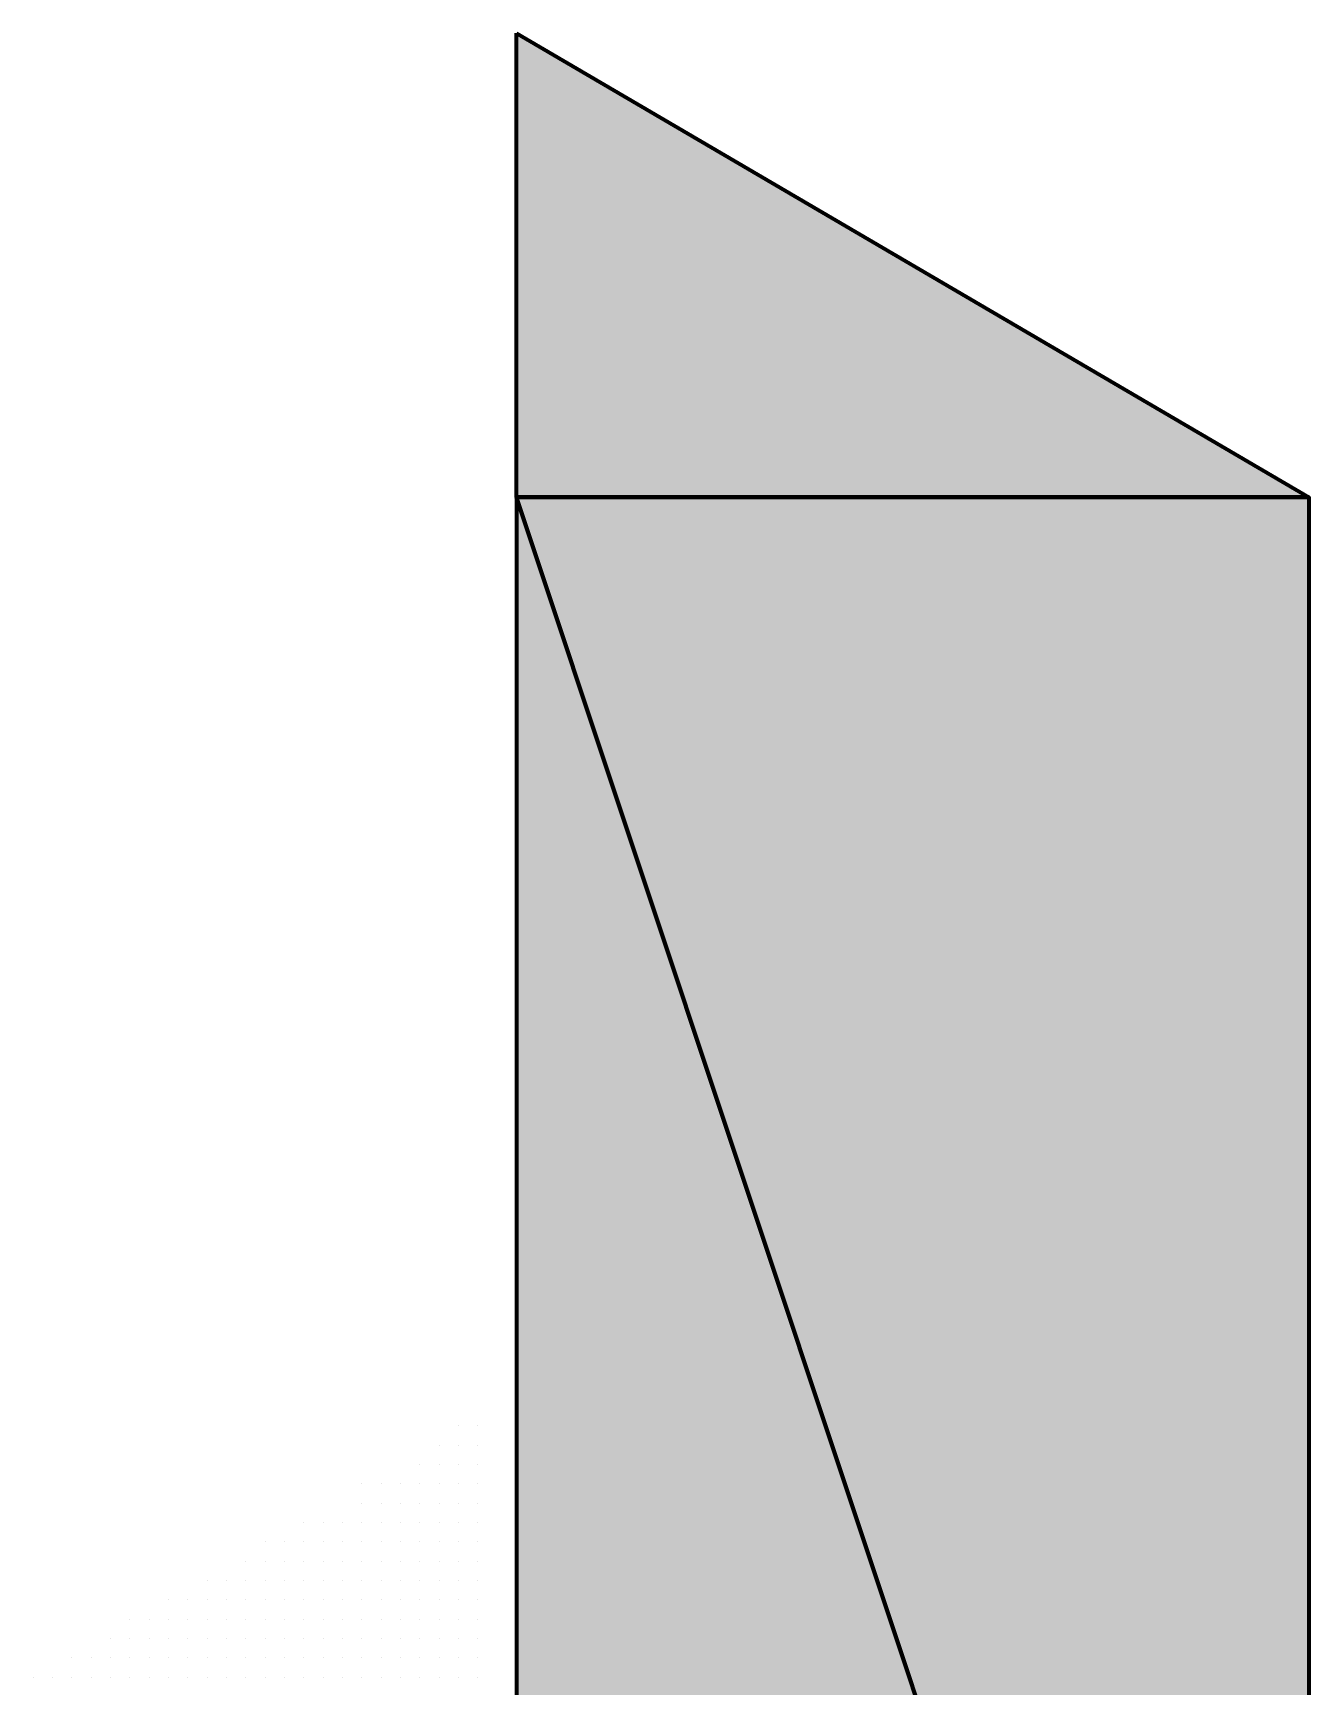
# Model space of a CAD drawing. Header units: inches. Extents: x 1 to 529, y -1 to 335.
# Drawn here: x 406.53 to 410.93, y 29.7 to 35.4 of the extents above; entities that cross this region are included whole.
import ezdxf

# ---------------------------------------------------------------- set-up
doc = ezdxf.new("R2010")
doc.units = ezdxf.units.IN
doc.layers.add('H', color=7, linetype='CONTINUOUS', lineweight=100)
doc.layers.add('P', color=250, linetype='CONTINUOUS', lineweight=100)

msp = doc.modelspace()

# ---------------------------------------------------------------- hatches: boundary and pattern name
at = {"layer": 'H', "linetype": 'CONTINUOUS'}
for points in [[(408.2, 35.4), (410.9333, 33.8), (408.2, 33.8)], [(408.2, 25.6), (410.9333, 25.6), (408.2, 33.8), (408.2, 25.6), (410.9333, 25.6), (408.2, 24)], [(408.2, 33.8), (410.9333, 33.8), (410.9333, 25.6)]]:
    msp.add_hatch(color=0, dxfattribs=at).paths.add_polyline_path(points)

# ---------------------------------------------------------------- linework, layer by layer
at = {"layer": 'P', "color": 0, "linetype": 'CONTINUOUS'}
for points in [[(408.2, 35.4), (410.9333, 33.8), (408.2, 33.8), (408.2, 35.4)], [(408.2, 33.8), (408.2, 25.6), (410.9333, 25.6), (408.2, 33.8)], [(408.2, 33.8), (410.9333, 33.8), (410.9333, 25.6), (408.2, 33.8)], [(408, 30.6), (408, 30.6)], [(408, 30.6), (408, 30.6)], [(408.0667, 30.6), (408.0667, 30.6)], [(408.0667, 30.6), (408.0667, 30.6)], [(408.0667, 30.6), (408.0667, 30.6)], [(407.9333, 30.5333), (407.9333, 30.5333)], [(407.9333, 30.5333), (407.9333, 30.5333)], [(408, 30.5333), (408, 30.5333)], [(408, 30.5333), (408, 30.5333)], [(408, 30.5333), (408, 30.5333)], [(408, 30.5333), (408, 30.5333)], [(408, 30.5333), (408, 30.5333)], [(408, 30.5333), (408, 30.5333)], [(408.0667, 30.5333), (408.0667, 30.5333)], [(408.0667, 30.5333), (408.0667, 30.5333)], [(408.0667, 30.5333), (408.0667, 30.5333)], [(407.8667, 30.4667), (407.8667, 30.4667)], [(407.8667, 30.4667), (407.8667, 30.4667)], [(407.9333, 30.4667), (407.9333, 30.4667)], [(407.9333, 30.4667), (407.9333, 30.4667)], [(407.9333, 30.4667), (407.9333, 30.4667)], [(408, 30.4667), (408, 30.4667)], [(408, 30.4667), (408, 30.4667)], [(408, 30.4667), (408, 30.4667)], [(408, 30.4667), (408, 30.4667)], [(408, 30.4667), (408, 30.4667)], [(408, 30.4667), (408, 30.4667)], [(408.0667, 30.4667), (408.0667, 30.4667)], [(408.0667, 30.4667), (408.0667, 30.4667)], [(408.0667, 30.4667), (408.0667, 30.4667)], [(407.6667, 30.4), (407.6667, 30.4)], [(407.7333, 30.4), (407.7333, 30.4)], [(407.7333, 30.4), (407.7333, 30.4)], [(407.7333, 30.4), (407.7333, 30.4)], [(407.8, 30.4), (407.8, 30.4)], [(407.8, 30.4), (407.8, 30.4)], [(407.8, 30.4), (407.8, 30.4)], [(407.8, 30.4), (407.8, 30.4)], [(407.8, 30.4), (407.8, 30.4)], [(407.8667, 30.4), (407.8667, 30.4)], [(407.8667, 30.4), (407.8667, 30.4)], [(407.8667, 30.4), (407.8667, 30.4)], [(407.8667, 30.4), (407.8667, 30.4)], [(407.8667, 30.4), (407.8667, 30.4)], [(407.8667, 30.4), (407.8667, 30.4)], [(407.8667, 30.4), (407.8667, 30.4)], [(407.8667, 30.4), (407.8667, 30.4)], [(407.8667, 30.4), (407.8667, 30.4)], [(407.8667, 30.4), (407.8667, 30.4)], [(407.8667, 30.4), (407.8667, 30.4)], [(407.8667, 30.4), (407.8667, 30.4)], [(407.9333, 30.4), (407.9333, 30.4)], [(407.9333, 30.4), (407.9333, 30.4)], [(407.9333, 30.4), (407.9333, 30.4)], [(407.9333, 30.4), (407.9333, 30.4)], [(407.9333, 30.4), (407.9333, 30.4)], [(407.9333, 30.4), (407.9333, 30.4)], [(408, 30.4), (408, 30.4)], [(408, 30.4), (408, 30.4)], [(408, 30.4), (408, 30.4)], [(408, 30.4), (408, 30.4)], [(408, 30.4), (408, 30.4)], [(408, 30.4), (408, 30.4)], [(408, 30.4), (408, 30.4)], [(408, 30.4), (408, 30.4)], [(408, 30.4), (408, 30.4)], [(408, 30.4), (408, 30.4)], [(408, 30.4), (408, 30.4)], [(408, 30.4), (408, 30.4)], [(408.0667, 30.4), (408.0667, 30.4)], [(408.0667, 30.4), (408.0667, 30.4)], [(408.0667, 30.4), (408.0667, 30.4)], [(408.0667, 30.4), (408.0667, 30.4)], [(408.0667, 30.4), (408.0667, 30.4)], [(408.0667, 30.4), (408.0667, 30.4)], [(407.6667, 30.3333), (407.6667, 30.3333)], [(407.6667, 30.3333), (407.6667, 30.3333)], [(407.6667, 30.3333), (407.6667, 30.3333)], [(407.6667, 30.3333), (407.6667, 30.3333)], [(407.6667, 30.3333), (407.6667, 30.3333)], [(407.7333, 30.3333), (407.7333, 30.3333)], [(407.7333, 30.3333), (407.7333, 30.3333)], [(407.7333, 30.3333), (407.7333, 30.3333)], [(407.8, 30.3333), (407.8, 30.3333)], [(407.8, 30.3333), (407.8, 30.3333)], [(407.8, 30.3333), (407.8, 30.3333)], [(407.8667, 30.3333), (407.8667, 30.3333)], [(407.8667, 30.3333), (407.8667, 30.3333)], [(407.8667, 30.3333), (407.8667, 30.3333)], [(407.8667, 30.3333), (407.8667, 30.3333)], [(407.8667, 30.3333), (407.8667, 30.3333)], [(407.8667, 30.3333), (407.8667, 30.3333)], [(407.9333, 30.3333), (407.9333, 30.3333)], [(407.9333, 30.3333), (407.9333, 30.3333)], [(407.9333, 30.3333), (407.9333, 30.3333)], [(407.9333, 30.3333), (407.9333, 30.3333)], [(408, 30.3333), (408, 30.3333)], [(408, 30.3333), (408, 30.3333)], [(408, 30.3333), (408, 30.3333)], [(408, 30.3333), (408, 30.3333)], [(408, 30.3333), (408, 30.3333)], [(408, 30.3333), (408, 30.3333)], [(408.0667, 30.3333), (408.0667, 30.3333)], [(408.0667, 30.3333), (408.0667, 30.3333)], [(408.0667, 30.3333), (408.0667, 30.3333)], [(407.4667, 30.2667), (407.4667, 30.2667)], [(407.4667, 30.2667), (407.4667, 30.2667)], [(407.5333, 30.2667), (407.5333, 30.2667)], [(407.5333, 30.2667), (407.5333, 30.2667)], [(407.5333, 30.2667), (407.5333, 30.2667)], [(407.5333, 30.2667), (407.5333, 30.2667)], [(407.5333, 30.2667), (407.5333, 30.2667)], [(407.5333, 30.2667), (407.5333, 30.2667)], [(407.5333, 30.2667), (407.5333, 30.2667)], [(407.5333, 30.2667), (407.5333, 30.2667)], [(407.5333, 30.2667), (407.5333, 30.2667)], [(407.5333, 30.2667), (407.5333, 30.2667)], [(407.6, 30.2667), (407.6, 30.2667)], [(407.6, 30.2667), (407.6, 30.2667)], [(407.6, 30.2667), (407.6, 30.2667)], [(407.6, 30.2667), (407.6, 30.2667)], [(407.6, 30.2667), (407.6, 30.2667)], [(407.6, 30.2667), (407.6, 30.2667)], [(407.6, 30.2667), (407.6, 30.2667)], [(407.6667, 30.2667), (407.6667, 30.2667)], [(407.6667, 30.2667), (407.6667, 30.2667)], [(407.6667, 30.2667), (407.6667, 30.2667)], [(407.6667, 30.2667), (407.6667, 30.2667)], [(407.6667, 30.2667), (407.6667, 30.2667)], [(407.6667, 30.2667), (407.6667, 30.2667)], [(407.6667, 30.2667), (407.6667, 30.2667)], [(407.6667, 30.2667), (407.6667, 30.2667)], [(407.6667, 30.2667), (407.6667, 30.2667)], [(407.6667, 30.2667), (407.6667, 30.2667)], [(407.6667, 30.2667), (407.6667, 30.2667)], [(407.6667, 30.2667), (407.6667, 30.2667)], [(407.6667, 30.2667), (407.6667, 30.2667)], [(407.6667, 30.2667), (407.6667, 30.2667)], [(407.7333, 30.2667), (407.7333, 30.2667)], [(407.7333, 30.2667), (407.7333, 30.2667)], [(407.7333, 30.2667), (407.7333, 30.2667)], [(407.7333, 30.2667), (407.7333, 30.2667)], [(407.7333, 30.2667), (407.7333, 30.2667)], [(407.7333, 30.2667), (407.7333, 30.2667)], [(407.7333, 30.2667), (407.7333, 30.2667)], [(407.8, 30.2667), (407.8, 30.2667)], [(407.8, 30.2667), (407.8, 30.2667)], [(407.8, 30.2667), (407.8, 30.2667)], [(407.8, 30.2667), (407.8, 30.2667)], [(407.8, 30.2667), (407.8, 30.2667)], [(407.8, 30.2667), (407.8, 30.2667)], [(407.8, 30.2667), (407.8, 30.2667)], [(407.8667, 30.2667), (407.8667, 30.2667)], [(407.8667, 30.2667), (407.8667, 30.2667)], [(407.8667, 30.2667), (407.8667, 30.2667)], [(407.8667, 30.2667), (407.8667, 30.2667)], [(407.8667, 30.2667), (407.8667, 30.2667)], [(407.8667, 30.2667), (407.8667, 30.2667)], [(407.8667, 30.2667), (407.8667, 30.2667)], [(407.8667, 30.2667), (407.8667, 30.2667)], [(407.8667, 30.2667), (407.8667, 30.2667)], [(407.8667, 30.2667), (407.8667, 30.2667)], [(407.8667, 30.2667), (407.8667, 30.2667)], [(407.8667, 30.2667), (407.8667, 30.2667)], [(407.8667, 30.2667), (407.8667, 30.2667)], [(407.8667, 30.2667), (407.8667, 30.2667)], [(407.9333, 30.2667), (407.9333, 30.2667)], [(407.9333, 30.2667), (407.9333, 30.2667)], [(407.9333, 30.2667), (407.9333, 30.2667)], [(407.9333, 30.2667), (407.9333, 30.2667)], [(407.9333, 30.2667), (407.9333, 30.2667)], [(407.9333, 30.2667), (407.9333, 30.2667)], [(407.9333, 30.2667), (407.9333, 30.2667)], [(407.9333, 30.2667), (407.9333, 30.2667)], [(408, 30.2667), (408, 30.2667)], [(408, 30.2667), (408, 30.2667)], [(408, 30.2667), (408, 30.2667)], [(408, 30.2667), (408, 30.2667)], [(408, 30.2667), (408, 30.2667)], [(408, 30.2667), (408, 30.2667)], [(408, 30.2667), (408, 30.2667)], [(408, 30.2667), (408, 30.2667)], [(408, 30.2667), (408, 30.2667)], [(408, 30.2667), (408, 30.2667)], [(408, 30.2667), (408, 30.2667)], [(408, 30.2667), (408, 30.2667)], [(408, 30.2667), (408, 30.2667)], [(408, 30.2667), (408, 30.2667)], [(408.0667, 30.2667), (408.0667, 30.2667)], [(408.0667, 30.2667), (408.0667, 30.2667)], [(408.0667, 30.2667), (408.0667, 30.2667)], [(408.0667, 30.2667), (408.0667, 30.2667)], [(408.0667, 30.2667), (408.0667, 30.2667)], [(408.0667, 30.2667), (408.0667, 30.2667)], [(408.0667, 30.2667), (408.0667, 30.2667)], [(407.3333, 30.2), (407.3333, 30.2)], [(407.3333, 30.2), (407.3333, 30.2)], [(407.4, 30.2), (407.4, 30.2)], [(407.4, 30.2), (407.4, 30.2)], [(407.4, 30.2), (407.4, 30.2)], [(407.4667, 30.2), (407.4667, 30.2)], [(407.4667, 30.2), (407.4667, 30.2)], [(407.4667, 30.2), (407.4667, 30.2)], [(407.5333, 30.2), (407.5333, 30.2)], [(407.5333, 30.2), (407.5333, 30.2)], [(407.5333, 30.2), (407.5333, 30.2)], [(407.5333, 30.2), (407.5333, 30.2)], [(407.5333, 30.2), (407.5333, 30.2)], [(407.5333, 30.2), (407.5333, 30.2)], [(407.6, 30.2), (407.6, 30.2)], [(407.6, 30.2), (407.6, 30.2)], [(407.6, 30.2), (407.6, 30.2)], [(407.6667, 30.2), (407.6667, 30.2)], [(407.6667, 30.2), (407.6667, 30.2)], [(407.6667, 30.2), (407.6667, 30.2)], [(407.6667, 30.2), (407.6667, 30.2)], [(407.6667, 30.2), (407.6667, 30.2)], [(407.6667, 30.2), (407.6667, 30.2)], [(407.7333, 30.2), (407.7333, 30.2)], [(407.7333, 30.2), (407.7333, 30.2)], [(407.7333, 30.2), (407.7333, 30.2)], [(407.8, 30.2), (407.8, 30.2)], [(407.8, 30.2), (407.8, 30.2)], [(407.8, 30.2), (407.8, 30.2)], [(407.8667, 30.2), (407.8667, 30.2)], [(407.8667, 30.2), (407.8667, 30.2)], [(407.8667, 30.2), (407.8667, 30.2)], [(407.8667, 30.2), (407.8667, 30.2)], [(407.8667, 30.2), (407.8667, 30.2)], [(407.8667, 30.2), (407.8667, 30.2)], [(407.9333, 30.2), (407.9333, 30.2)], [(407.9333, 30.2), (407.9333, 30.2)], [(407.9333, 30.2), (407.9333, 30.2)], [(408, 30.2), (408, 30.2)], [(408, 30.2), (408, 30.2)], [(408, 30.2), (408, 30.2)], [(408, 30.2), (408, 30.2)], [(408, 30.2), (408, 30.2)], [(408, 30.2), (408, 30.2)], [(408.0667, 30.2), (408.0667, 30.2)], [(408.0667, 30.2), (408.0667, 30.2)], [(408.0667, 30.2), (408.0667, 30.2)], [(407.2667, 30.1333), (407.2667, 30.1333)], [(407.3333, 30.1333), (407.3333, 30.1333)], [(407.3333, 30.1333), (407.3333, 30.1333)], [(407.3333, 30.1333), (407.3333, 30.1333)], [(407.3333, 30.1333), (407.3333, 30.1333)], [(407.3333, 30.1333), (407.3333, 30.1333)], [(407.3333, 30.1333), (407.3333, 30.1333)], [(407.4, 30.1333), (407.4, 30.1333)], [(407.4, 30.1333), (407.4, 30.1333)], [(407.4, 30.1333), (407.4, 30.1333)], [(407.4667, 30.1333), (407.4667, 30.1333)], [(407.4667, 30.1333), (407.4667, 30.1333)], [(407.4667, 30.1333), (407.4667, 30.1333)], [(407.5333, 30.1333), (407.5333, 30.1333)], [(407.5333, 30.1333), (407.5333, 30.1333)], [(407.5333, 30.1333), (407.5333, 30.1333)], [(407.5333, 30.1333), (407.5333, 30.1333)], [(407.5333, 30.1333), (407.5333, 30.1333)], [(407.5333, 30.1333), (407.5333, 30.1333)], [(407.6, 30.1333), (407.6, 30.1333)], [(407.6, 30.1333), (407.6, 30.1333)], [(407.6, 30.1333), (407.6, 30.1333)], [(407.6667, 30.1333), (407.6667, 30.1333)], [(407.6667, 30.1333), (407.6667, 30.1333)], [(407.6667, 30.1333), (407.6667, 30.1333)], [(407.6667, 30.1333), (407.6667, 30.1333)], [(407.6667, 30.1333), (407.6667, 30.1333)], [(407.6667, 30.1333), (407.6667, 30.1333)], [(407.7333, 30.1333), (407.7333, 30.1333)], [(407.7333, 30.1333), (407.7333, 30.1333)], [(407.7333, 30.1333), (407.7333, 30.1333)], [(407.8, 30.1333), (407.8, 30.1333)], [(407.8, 30.1333), (407.8, 30.1333)], [(407.8, 30.1333), (407.8, 30.1333)], [(407.8667, 30.1333), (407.8667, 30.1333)], [(407.8667, 30.1333), (407.8667, 30.1333)], [(407.8667, 30.1333), (407.8667, 30.1333)], [(407.8667, 30.1333), (407.8667, 30.1333)], [(407.8667, 30.1333), (407.8667, 30.1333)], [(407.8667, 30.1333), (407.8667, 30.1333)], [(407.9333, 30.1333), (407.9333, 30.1333)], [(407.9333, 30.1333), (407.9333, 30.1333)], [(407.9333, 30.1333), (407.9333, 30.1333)], [(408, 30.1333), (408, 30.1333)], [(408, 30.1333), (408, 30.1333)], [(408, 30.1333), (408, 30.1333)], [(408, 30.1333), (408, 30.1333)], [(408, 30.1333), (408, 30.1333)], [(408, 30.1333), (408, 30.1333)], [(408.0667, 30.1333), (408.0667, 30.1333)], [(408.0667, 30.1333), (408.0667, 30.1333)], [(408.0667, 30.1333), (408.0667, 30.1333)], [(407.1333, 30.0667), (407.1333, 30.0667)], [(407.1333, 30.0667), (407.1333, 30.0667)], [(407.2, 30.0667), (407.2, 30.0667)], [(407.2, 30.0667), (407.2, 30.0667)], [(407.2, 30.0667), (407.2, 30.0667)], [(407.2, 30.0667), (407.2, 30.0667)], [(407.2, 30.0667), (407.2, 30.0667)], [(407.2, 30.0667), (407.2, 30.0667)], [(407.2, 30.0667), (407.2, 30.0667)], [(407.2, 30.0667), (407.2, 30.0667)], [(407.2667, 30.0667), (407.2667, 30.0667)], [(407.2667, 30.0667), (407.2667, 30.0667)], [(407.2667, 30.0667), (407.2667, 30.0667)], [(407.2667, 30.0667), (407.2667, 30.0667)], [(407.2667, 30.0667), (407.2667, 30.0667)], [(407.2667, 30.0667), (407.2667, 30.0667)], [(407.3333, 30.0667), (407.3333, 30.0667)], [(407.3333, 30.0667), (407.3333, 30.0667)], [(407.3333, 30.0667), (407.3333, 30.0667)], [(407.3333, 30.0667), (407.3333, 30.0667)], [(407.3333, 30.0667), (407.3333, 30.0667)], [(407.3333, 30.0667), (407.3333, 30.0667)], [(407.3333, 30.0667), (407.3333, 30.0667)], [(407.3333, 30.0667), (407.3333, 30.0667)], [(407.3333, 30.0667), (407.3333, 30.0667)], [(407.3333, 30.0667), (407.3333, 30.0667)], [(407.3333, 30.0667), (407.3333, 30.0667)], [(407.3333, 30.0667), (407.3333, 30.0667)], [(407.4, 30.0667), (407.4, 30.0667)], [(407.4, 30.0667), (407.4, 30.0667)], [(407.4, 30.0667), (407.4, 30.0667)], [(407.4, 30.0667), (407.4, 30.0667)], [(407.4, 30.0667), (407.4, 30.0667)], [(407.4, 30.0667), (407.4, 30.0667)], [(407.4667, 30.0667), (407.4667, 30.0667)], [(407.4667, 30.0667), (407.4667, 30.0667)], [(407.4667, 30.0667), (407.4667, 30.0667)], [(407.4667, 30.0667), (407.4667, 30.0667)], [(407.4667, 30.0667), (407.4667, 30.0667)], [(407.4667, 30.0667), (407.4667, 30.0667)], [(407.5333, 30.0667), (407.5333, 30.0667)], [(407.5333, 30.0667), (407.5333, 30.0667)], [(407.5333, 30.0667), (407.5333, 30.0667)], [(407.5333, 30.0667), (407.5333, 30.0667)], [(407.5333, 30.0667), (407.5333, 30.0667)], [(407.5333, 30.0667), (407.5333, 30.0667)], [(407.5333, 30.0667), (407.5333, 30.0667)], [(407.5333, 30.0667), (407.5333, 30.0667)], [(407.5333, 30.0667), (407.5333, 30.0667)], [(407.5333, 30.0667), (407.5333, 30.0667)], [(407.5333, 30.0667), (407.5333, 30.0667)], [(407.5333, 30.0667), (407.5333, 30.0667)], [(407.6, 30.0667), (407.6, 30.0667)], [(407.6, 30.0667), (407.6, 30.0667)], [(407.6, 30.0667), (407.6, 30.0667)], [(407.6, 30.0667), (407.6, 30.0667)], [(407.6, 30.0667), (407.6, 30.0667)], [(407.6, 30.0667), (407.6, 30.0667)], [(407.6667, 30.0667), (407.6667, 30.0667)], [(407.6667, 30.0667), (407.6667, 30.0667)], [(407.6667, 30.0667), (407.6667, 30.0667)], [(407.6667, 30.0667), (407.6667, 30.0667)], [(407.6667, 30.0667), (407.6667, 30.0667)], [(407.6667, 30.0667), (407.6667, 30.0667)], [(407.6667, 30.0667), (407.6667, 30.0667)], [(407.6667, 30.0667), (407.6667, 30.0667)], [(407.6667, 30.0667), (407.6667, 30.0667)], [(407.6667, 30.0667), (407.6667, 30.0667)], [(407.6667, 30.0667), (407.6667, 30.0667)], [(407.6667, 30.0667), (407.6667, 30.0667)], [(407.7333, 30.0667), (407.7333, 30.0667)], [(407.7333, 30.0667), (407.7333, 30.0667)], [(407.7333, 30.0667), (407.7333, 30.0667)], [(407.7333, 30.0667), (407.7333, 30.0667)], [(407.7333, 30.0667), (407.7333, 30.0667)], [(407.7333, 30.0667), (407.7333, 30.0667)], [(407.8, 30.0667), (407.8, 30.0667)], [(407.8, 30.0667), (407.8, 30.0667)], [(407.8, 30.0667), (407.8, 30.0667)], [(407.8, 30.0667), (407.8, 30.0667)], [(407.8, 30.0667), (407.8, 30.0667)], [(407.8, 30.0667), (407.8, 30.0667)], [(407.8667, 30.0667), (407.8667, 30.0667)], [(407.8667, 30.0667), (407.8667, 30.0667)], [(407.8667, 30.0667), (407.8667, 30.0667)], [(407.8667, 30.0667), (407.8667, 30.0667)], [(407.8667, 30.0667), (407.8667, 30.0667)], [(407.8667, 30.0667), (407.8667, 30.0667)], [(407.8667, 30.0667), (407.8667, 30.0667)], [(407.8667, 30.0667), (407.8667, 30.0667)], [(407.8667, 30.0667), (407.8667, 30.0667)], [(407.8667, 30.0667), (407.8667, 30.0667)], [(407.8667, 30.0667), (407.8667, 30.0667)], [(407.8667, 30.0667), (407.8667, 30.0667)], [(407.9333, 30.0667), (407.9333, 30.0667)], [(407.9333, 30.0667), (407.9333, 30.0667)], [(407.9333, 30.0667), (407.9333, 30.0667)], [(407.9333, 30.0667), (407.9333, 30.0667)], [(407.9333, 30.0667), (407.9333, 30.0667)], [(407.9333, 30.0667), (407.9333, 30.0667)], [(408, 30.0667), (408, 30.0667)], [(408, 30.0667), (408, 30.0667)], [(408, 30.0667), (408, 30.0667)], [(408, 30.0667), (408, 30.0667)], [(408, 30.0667), (408, 30.0667)], [(408, 30.0667), (408, 30.0667)], [(408, 30.0667), (408, 30.0667)], [(408, 30.0667), (408, 30.0667)], [(408, 30.0667), (408, 30.0667)], [(408, 30.0667), (408, 30.0667)], [(408, 30.0667), (408, 30.0667)], [(408, 30.0667), (408, 30.0667)], [(408.0667, 30.0667), (408.0667, 30.0667)], [(408.0667, 30.0667), (408.0667, 30.0667)], [(408.0667, 30.0667), (408.0667, 30.0667)], [(408.0667, 30.0667), (408.0667, 30.0667)], [(408.0667, 30.0667), (408.0667, 30.0667)], [(408.0667, 30.0667), (408.0667, 30.0667)], [(407, 30), (407, 30)], [(407.0667, 30), (407.0667, 30)], [(407.0667, 30), (407.0667, 30)], [(407.0667, 30), (407.0667, 30)], [(407.1333, 30), (407.1333, 30)], [(407.1333, 30), (407.1333, 30)], [(407.1333, 30), (407.1333, 30)], [(407.2, 30), (407.2, 30)], [(407.2, 30), (407.2, 30)], [(407.2, 30), (407.2, 30)], [(407.2, 30), (407.2, 30)], [(407.2, 30), (407.2, 30)], [(407.2, 30), (407.2, 30)], [(407.2667, 30), (407.2667, 30)], [(407.2667, 30), (407.2667, 30)], [(407.2667, 30), (407.2667, 30)], [(407.3333, 30), (407.3333, 30)], [(407.3333, 30), (407.3333, 30)], [(407.3333, 30), (407.3333, 30)], [(407.3333, 30), (407.3333, 30)], [(407.3333, 30), (407.3333, 30)], [(407.3333, 30), (407.3333, 30)], [(407.4, 30), (407.4, 30)], [(407.4, 30), (407.4, 30)], [(407.4, 30), (407.4, 30)], [(407.4667, 30), (407.4667, 30)], [(407.4667, 30), (407.4667, 30)], [(407.4667, 30), (407.4667, 30)], [(407.5333, 30), (407.5333, 30)], [(407.5333, 30), (407.5333, 30)], [(407.5333, 30), (407.5333, 30)], [(407.5333, 30), (407.5333, 30)], [(407.5333, 30), (407.5333, 30)], [(407.5333, 30), (407.5333, 30)], [(407.6, 30), (407.6, 30)], [(407.6, 30), (407.6, 30)], [(407.6, 30), (407.6, 30)], [(407.6667, 30), (407.6667, 30)], [(407.6667, 30), (407.6667, 30)], [(407.6667, 30), (407.6667, 30)], [(407.6667, 30), (407.6667, 30)], [(407.6667, 30), (407.6667, 30)], [(407.6667, 30), (407.6667, 30)], [(407.7333, 30), (407.7333, 30)], [(407.7333, 30), (407.7333, 30)], [(407.7333, 30), (407.7333, 30)], [(407.8, 30), (407.8, 30)], [(407.8, 30), (407.8, 30)], [(407.8, 30), (407.8, 30)], [(407.8667, 30), (407.8667, 30)], [(407.8667, 30), (407.8667, 30)], [(407.8667, 30), (407.8667, 30)], [(407.8667, 30), (407.8667, 30)], [(407.8667, 30), (407.8667, 30)], [(407.8667, 30), (407.8667, 30)], [(407.9333, 30), (407.9333, 30)], [(407.9333, 30), (407.9333, 30)], [(407.9333, 30), (407.9333, 30)], [(408, 30), (408, 30)], [(408, 30), (408, 30)], [(408, 30), (408, 30)], [(408, 30), (408, 30)], [(408, 30), (408, 30)], [(408, 30), (408, 30)], [(408.0667, 30), (408.0667, 30)], [(408.0667, 30), (408.0667, 30)], [(408.0667, 30), (408.0667, 30)], [(406.8667, 29.9333), (406.8667, 29.9333)], [(406.8667, 29.9333), (406.8667, 29.9333)], [(406.8667, 29.9333), (406.8667, 29.9333)], [(406.9333, 29.9333), (406.9333, 29.9333)], [(406.9333, 29.9333), (406.9333, 29.9333)], [(406.9333, 29.9333), (406.9333, 29.9333)], [(406.9333, 29.9333), (406.9333, 29.9333)], [(407, 29.9333), (407, 29.9333)], [(407, 29.9333), (407, 29.9333)], [(407, 29.9333), (407, 29.9333)], [(407, 29.9333), (407, 29.9333)], [(407, 29.9333), (407, 29.9333)], [(407, 29.9333), (407, 29.9333)], [(407, 29.9333), (407, 29.9333)], [(407, 29.9333), (407, 29.9333)], [(407, 29.9333), (407, 29.9333)], [(407, 29.9333), (407, 29.9333)], [(407, 29.9333), (407, 29.9333)], [(407, 29.9333), (407, 29.9333)], [(407, 29.9333), (407, 29.9333)], [(407.0667, 29.9333), (407.0667, 29.9333)], [(407.0667, 29.9333), (407.0667, 29.9333)], [(407.0667, 29.9333), (407.0667, 29.9333)], [(407.0667, 29.9333), (407.0667, 29.9333)], [(407.0667, 29.9333), (407.0667, 29.9333)], [(407.0667, 29.9333), (407.0667, 29.9333)], [(407.0667, 29.9333), (407.0667, 29.9333)], [(407.1333, 29.9333), (407.1333, 29.9333)], [(407.1333, 29.9333), (407.1333, 29.9333)], [(407.1333, 29.9333), (407.1333, 29.9333)], [(407.1333, 29.9333), (407.1333, 29.9333)], [(407.1333, 29.9333), (407.1333, 29.9333)], [(407.1333, 29.9333), (407.1333, 29.9333)], [(407.1333, 29.9333), (407.1333, 29.9333)], [(407.2, 29.9333), (407.2, 29.9333)], [(407.2, 29.9333), (407.2, 29.9333)], [(407.2, 29.9333), (407.2, 29.9333)], [(407.2, 29.9333), (407.2, 29.9333)], [(407.2, 29.9333), (407.2, 29.9333)], [(407.2, 29.9333), (407.2, 29.9333)], [(407.2, 29.9333), (407.2, 29.9333)], [(407.2, 29.9333), (407.2, 29.9333)], [(407.2, 29.9333), (407.2, 29.9333)], [(407.2, 29.9333), (407.2, 29.9333)], [(407.2, 29.9333), (407.2, 29.9333)], [(407.2, 29.9333), (407.2, 29.9333)], [(407.2, 29.9333), (407.2, 29.9333)], [(407.2, 29.9333), (407.2, 29.9333)], [(407.2667, 29.9333), (407.2667, 29.9333)], [(407.2667, 29.9333), (407.2667, 29.9333)], [(407.2667, 29.9333), (407.2667, 29.9333)], [(407.2667, 29.9333), (407.2667, 29.9333)], [(407.2667, 29.9333), (407.2667, 29.9333)], [(407.2667, 29.9333), (407.2667, 29.9333)], [(407.2667, 29.9333), (407.2667, 29.9333)], [(407.3333, 29.9333), (407.3333, 29.9333)], [(407.3333, 29.9333), (407.3333, 29.9333)], [(407.3333, 29.9333), (407.3333, 29.9333)], [(407.3333, 29.9333), (407.3333, 29.9333)], [(407.3333, 29.9333), (407.3333, 29.9333)], [(407.3333, 29.9333), (407.3333, 29.9333)], [(407.3333, 29.9333), (407.3333, 29.9333)], [(407.3333, 29.9333), (407.3333, 29.9333)], [(407.3333, 29.9333), (407.3333, 29.9333)], [(407.3333, 29.9333), (407.3333, 29.9333)], [(407.3333, 29.9333), (407.3333, 29.9333)], [(407.3333, 29.9333), (407.3333, 29.9333)], [(407.3333, 29.9333), (407.3333, 29.9333)], [(407.3333, 29.9333), (407.3333, 29.9333)], [(407.4, 29.9333), (407.4, 29.9333)], [(407.4, 29.9333), (407.4, 29.9333)], [(407.4, 29.9333), (407.4, 29.9333)], [(407.4, 29.9333), (407.4, 29.9333)], [(407.4, 29.9333), (407.4, 29.9333)], [(407.4, 29.9333), (407.4, 29.9333)], [(407.4, 29.9333), (407.4, 29.9333)], [(407.4667, 29.9333), (407.4667, 29.9333)], [(407.4667, 29.9333), (407.4667, 29.9333)], [(407.4667, 29.9333), (407.4667, 29.9333)], [(407.4667, 29.9333), (407.4667, 29.9333)], [(407.4667, 29.9333), (407.4667, 29.9333)], [(407.4667, 29.9333), (407.4667, 29.9333)], [(407.4667, 29.9333), (407.4667, 29.9333)], [(407.5333, 29.9333), (407.5333, 29.9333)], [(407.5333, 29.9333), (407.5333, 29.9333)], [(407.5333, 29.9333), (407.5333, 29.9333)], [(407.5333, 29.9333), (407.5333, 29.9333)], [(407.5333, 29.9333), (407.5333, 29.9333)], [(407.5333, 29.9333), (407.5333, 29.9333)], [(407.5333, 29.9333), (407.5333, 29.9333)], [(407.5333, 29.9333), (407.5333, 29.9333)], [(407.5333, 29.9333), (407.5333, 29.9333)], [(407.5333, 29.9333), (407.5333, 29.9333)], [(407.5333, 29.9333), (407.5333, 29.9333)], [(407.5333, 29.9333), (407.5333, 29.9333)], [(407.5333, 29.9333), (407.5333, 29.9333)], [(407.5333, 29.9333), (407.5333, 29.9333)], [(407.6, 29.9333), (407.6, 29.9333)], [(407.6, 29.9333), (407.6, 29.9333)], [(407.6, 29.9333), (407.6, 29.9333)], [(407.6, 29.9333), (407.6, 29.9333)], [(407.6, 29.9333), (407.6, 29.9333)], [(407.6, 29.9333), (407.6, 29.9333)], [(407.6, 29.9333), (407.6, 29.9333)], [(407.6667, 29.9333), (407.6667, 29.9333)], [(407.6667, 29.9333), (407.6667, 29.9333)], [(407.6667, 29.9333), (407.6667, 29.9333)], [(407.6667, 29.9333), (407.6667, 29.9333)], [(407.6667, 29.9333), (407.6667, 29.9333)], [(407.6667, 29.9333), (407.6667, 29.9333)], [(407.6667, 29.9333), (407.6667, 29.9333)], [(407.6667, 29.9333), (407.6667, 29.9333)], [(407.6667, 29.9333), (407.6667, 29.9333)], [(407.6667, 29.9333), (407.6667, 29.9333)], [(407.6667, 29.9333), (407.6667, 29.9333)], [(407.6667, 29.9333), (407.6667, 29.9333)], [(407.6667, 29.9333), (407.6667, 29.9333)], [(407.6667, 29.9333), (407.6667, 29.9333)], [(407.6667, 29.9333), (407.6667, 29.9333)], [(407.7333, 29.9333), (407.7333, 29.9333)], [(407.7333, 29.9333), (407.7333, 29.9333)], [(407.7333, 29.9333), (407.7333, 29.9333)], [(407.7333, 29.9333), (407.7333, 29.9333)], [(407.7333, 29.9333), (407.7333, 29.9333)], [(407.7333, 29.9333), (407.7333, 29.9333)], [(407.7333, 29.9333), (407.7333, 29.9333)], [(407.8, 29.9333), (407.8, 29.9333)], [(407.8, 29.9333), (407.8, 29.9333)], [(407.8, 29.9333), (407.8, 29.9333)], [(407.8, 29.9333), (407.8, 29.9333)], [(407.8, 29.9333), (407.8, 29.9333)], [(407.8, 29.9333), (407.8, 29.9333)], [(407.8, 29.9333), (407.8, 29.9333)], [(407.8667, 29.9333), (407.8667, 29.9333)], [(407.8667, 29.9333), (407.8667, 29.9333)], [(407.8667, 29.9333), (407.8667, 29.9333)], [(407.8667, 29.9333), (407.8667, 29.9333)], [(407.8667, 29.9333), (407.8667, 29.9333)], [(407.8667, 29.9333), (407.8667, 29.9333)], [(407.8667, 29.9333), (407.8667, 29.9333)], [(407.8667, 29.9333), (407.8667, 29.9333)], [(407.8667, 29.9333), (407.8667, 29.9333)], [(407.8667, 29.9333), (407.8667, 29.9333)], [(407.8667, 29.9333), (407.8667, 29.9333)], [(407.8667, 29.9333), (407.8667, 29.9333)], [(407.8667, 29.9333), (407.8667, 29.9333)], [(407.8667, 29.9333), (407.8667, 29.9333)], [(407.9333, 29.9333), (407.9333, 29.9333)], [(407.9333, 29.9333), (407.9333, 29.9333)], [(407.9333, 29.9333), (407.9333, 29.9333)], [(407.9333, 29.9333), (407.9333, 29.9333)], [(407.9333, 29.9333), (407.9333, 29.9333)], [(407.9333, 29.9333), (407.9333, 29.9333)], [(407.9333, 29.9333), (407.9333, 29.9333)], [(408, 29.9333), (408, 29.9333)], [(408, 29.9333), (408, 29.9333)], [(408, 29.9333), (408, 29.9333)], [(408, 29.9333), (408, 29.9333)], [(408, 29.9333), (408, 29.9333)], [(408, 29.9333), (408, 29.9333)], [(408, 29.9333), (408, 29.9333)], [(408, 29.9333), (408, 29.9333)], [(408, 29.9333), (408, 29.9333)], [(408, 29.9333), (408, 29.9333)], [(408, 29.9333), (408, 29.9333)], [(408, 29.9333), (408, 29.9333)], [(408, 29.9333), (408, 29.9333)], [(408, 29.9333), (408, 29.9333)], [(408.0667, 29.9333), (408.0667, 29.9333)], [(408.0667, 29.9333), (408.0667, 29.9333)], [(408.0667, 29.9333), (408.0667, 29.9333)], [(408.0667, 29.9333), (408.0667, 29.9333)], [(408.0667, 29.9333), (408.0667, 29.9333)], [(408.0667, 29.9333), (408.0667, 29.9333)], [(408.0667, 29.9333), (408.0667, 29.9333)], [(406.8, 29.8667), (406.8, 29.8667)], [(406.8, 29.8667), (406.8, 29.8667)], [(406.8, 29.8667), (406.8, 29.8667)], [(406.8, 29.8667), (406.8, 29.8667)], [(406.8, 29.8667), (406.8, 29.8667)], [(406.8667, 29.8667), (406.8667, 29.8667)], [(406.8667, 29.8667), (406.8667, 29.8667)], [(406.8667, 29.8667), (406.8667, 29.8667)], [(406.9333, 29.8667), (406.9333, 29.8667)], [(406.9333, 29.8667), (406.9333, 29.8667)], [(406.9333, 29.8667), (406.9333, 29.8667)], [(406.9333, 29.8667), (406.9333, 29.8667)], [(407, 29.8667), (407, 29.8667)], [(407, 29.8667), (407, 29.8667)], [(407, 29.8667), (407, 29.8667)], [(407, 29.8667), (407, 29.8667)], [(407, 29.8667), (407, 29.8667)], [(407, 29.8667), (407, 29.8667)], [(407.0667, 29.8667), (407.0667, 29.8667)], [(407.0667, 29.8667), (407.0667, 29.8667)], [(407.0667, 29.8667), (407.0667, 29.8667)], [(407.1333, 29.8667), (407.1333, 29.8667)], [(407.1333, 29.8667), (407.1333, 29.8667)], [(407.1333, 29.8667), (407.1333, 29.8667)], [(407.2, 29.8667), (407.2, 29.8667)], [(407.2, 29.8667), (407.2, 29.8667)], [(407.2, 29.8667), (407.2, 29.8667)], [(407.2, 29.8667), (407.2, 29.8667)], [(407.2, 29.8667), (407.2, 29.8667)], [(407.2, 29.8667), (407.2, 29.8667)], [(407.2667, 29.8667), (407.2667, 29.8667)], [(407.2667, 29.8667), (407.2667, 29.8667)], [(407.2667, 29.8667), (407.2667, 29.8667)], [(407.3333, 29.8667), (407.3333, 29.8667)], [(407.3333, 29.8667), (407.3333, 29.8667)], [(407.3333, 29.8667), (407.3333, 29.8667)], [(407.3333, 29.8667), (407.3333, 29.8667)], [(407.3333, 29.8667), (407.3333, 29.8667)], [(407.3333, 29.8667), (407.3333, 29.8667)], [(407.4, 29.8667), (407.4, 29.8667)], [(407.4, 29.8667), (407.4, 29.8667)], [(407.4, 29.8667), (407.4, 29.8667)], [(407.4667, 29.8667), (407.4667, 29.8667)], [(407.4667, 29.8667), (407.4667, 29.8667)], [(407.4667, 29.8667), (407.4667, 29.8667)], [(407.5333, 29.8667), (407.5333, 29.8667)], [(407.5333, 29.8667), (407.5333, 29.8667)], [(407.5333, 29.8667), (407.5333, 29.8667)], [(407.5333, 29.8667), (407.5333, 29.8667)], [(407.5333, 29.8667), (407.5333, 29.8667)], [(407.5333, 29.8667), (407.5333, 29.8667)], [(407.6, 29.8667), (407.6, 29.8667)], [(407.6, 29.8667), (407.6, 29.8667)], [(407.6, 29.8667), (407.6, 29.8667)], [(407.6667, 29.8667), (407.6667, 29.8667)], [(407.6667, 29.8667), (407.6667, 29.8667)], [(407.6667, 29.8667), (407.6667, 29.8667)], [(407.6667, 29.8667), (407.6667, 29.8667)], [(407.6667, 29.8667), (407.6667, 29.8667)], [(407.6667, 29.8667), (407.6667, 29.8667)], [(407.7333, 29.8667), (407.7333, 29.8667)], [(407.7333, 29.8667), (407.7333, 29.8667)], [(407.7333, 29.8667), (407.7333, 29.8667)], [(407.8, 29.8667), (407.8, 29.8667)], [(407.8, 29.8667), (407.8, 29.8667)], [(407.8, 29.8667), (407.8, 29.8667)], [(407.8667, 29.8667), (407.8667, 29.8667)], [(407.8667, 29.8667), (407.8667, 29.8667)], [(407.8667, 29.8667), (407.8667, 29.8667)], [(407.8667, 29.8667), (407.8667, 29.8667)], [(407.8667, 29.8667), (407.8667, 29.8667)], [(407.8667, 29.8667), (407.8667, 29.8667)], [(407.9333, 29.8667), (407.9333, 29.8667)], [(407.9333, 29.8667), (407.9333, 29.8667)], [(407.9333, 29.8667), (407.9333, 29.8667)], [(408, 29.8667), (408, 29.8667)], [(408, 29.8667), (408, 29.8667)], [(408, 29.8667), (408, 29.8667)], [(408, 29.8667), (408, 29.8667)], [(408, 29.8667), (408, 29.8667)], [(408, 29.8667), (408, 29.8667)], [(408.0667, 29.8667), (408.0667, 29.8667)], [(408.0667, 29.8667), (408.0667, 29.8667)], [(408.0667, 29.8667), (408.0667, 29.8667)], [(406.6667, 29.8), (406.6667, 29.8)], [(406.7333, 29.8), (406.7333, 29.8)], [(406.7333, 29.8), (406.7333, 29.8)], [(406.7333, 29.8), (406.7333, 29.8)], [(406.8, 29.8), (406.8, 29.8)], [(406.8, 29.8), (406.8, 29.8)], [(406.8, 29.8), (406.8, 29.8)], [(406.8, 29.8), (406.8, 29.8)], [(406.8, 29.8), (406.8, 29.8)], [(406.8, 29.8), (406.8, 29.8)], [(406.8667, 29.8), (406.8667, 29.8)], [(406.8667, 29.8), (406.8667, 29.8)], [(406.8667, 29.8), (406.8667, 29.8)], [(406.9333, 29.8), (406.9333, 29.8)], [(406.9333, 29.8), (406.9333, 29.8)], [(406.9333, 29.8), (406.9333, 29.8)], [(407, 29.8), (407, 29.8)], [(407, 29.8), (407, 29.8)], [(407, 29.8), (407, 29.8)], [(407, 29.8), (407, 29.8)], [(407, 29.8), (407, 29.8)], [(407, 29.8), (407, 29.8)], [(407.0667, 29.8), (407.0667, 29.8)], [(407.0667, 29.8), (407.0667, 29.8)], [(407.0667, 29.8), (407.0667, 29.8)], [(407.1333, 29.8), (407.1333, 29.8)], [(407.1333, 29.8), (407.1333, 29.8)], [(407.1333, 29.8), (407.1333, 29.8)], [(407.2, 29.8), (407.2, 29.8)], [(407.2, 29.8), (407.2, 29.8)], [(407.2, 29.8), (407.2, 29.8)], [(407.2, 29.8), (407.2, 29.8)], [(407.2, 29.8), (407.2, 29.8)], [(407.2, 29.8), (407.2, 29.8)], [(407.2667, 29.8), (407.2667, 29.8)], [(407.2667, 29.8), (407.2667, 29.8)], [(407.2667, 29.8), (407.2667, 29.8)], [(407.3333, 29.8), (407.3333, 29.8)], [(407.3333, 29.8), (407.3333, 29.8)], [(407.3333, 29.8), (407.3333, 29.8)], [(407.3333, 29.8), (407.3333, 29.8)], [(407.3333, 29.8), (407.3333, 29.8)], [(407.3333, 29.8), (407.3333, 29.8)], [(407.4, 29.8), (407.4, 29.8)], [(407.4, 29.8), (407.4, 29.8)], [(407.4, 29.8), (407.4, 29.8)], [(407.4667, 29.8), (407.4667, 29.8)], [(407.4667, 29.8), (407.4667, 29.8)], [(407.4667, 29.8), (407.4667, 29.8)], [(407.5333, 29.8), (407.5333, 29.8)], [(407.5333, 29.8), (407.5333, 29.8)], [(407.5333, 29.8), (407.5333, 29.8)], [(407.5333, 29.8), (407.5333, 29.8)], [(407.5333, 29.8), (407.5333, 29.8)], [(407.5333, 29.8), (407.5333, 29.8)], [(407.6, 29.8), (407.6, 29.8)], [(407.6, 29.8), (407.6, 29.8)], [(407.6, 29.8), (407.6, 29.8)], [(407.6667, 29.8), (407.6667, 29.8)], [(407.6667, 29.8), (407.6667, 29.8)], [(407.6667, 29.8), (407.6667, 29.8)], [(407.6667, 29.8), (407.6667, 29.8)], [(407.6667, 29.8), (407.6667, 29.8)], [(407.6667, 29.8), (407.6667, 29.8)], [(407.7333, 29.8), (407.7333, 29.8)], [(407.7333, 29.8), (407.7333, 29.8)], [(407.7333, 29.8), (407.7333, 29.8)], [(407.8, 29.8), (407.8, 29.8)], [(407.8, 29.8), (407.8, 29.8)], [(407.8, 29.8), (407.8, 29.8)], [(407.8667, 29.8), (407.8667, 29.8)], [(407.8667, 29.8), (407.8667, 29.8)], [(407.8667, 29.8), (407.8667, 29.8)], [(407.8667, 29.8), (407.8667, 29.8)], [(407.8667, 29.8), (407.8667, 29.8)], [(407.8667, 29.8), (407.8667, 29.8)], [(407.9333, 29.8), (407.9333, 29.8)], [(407.9333, 29.8), (407.9333, 29.8)], [(407.9333, 29.8), (407.9333, 29.8)], [(408, 29.8), (408, 29.8)], [(408, 29.8), (408, 29.8)], [(408, 29.8), (408, 29.8)], [(408, 29.8), (408, 29.8)], [(408, 29.8), (408, 29.8)], [(408, 29.8), (408, 29.8)], [(408.0667, 29.8), (408.0667, 29.8)], [(408.0667, 29.8), (408.0667, 29.8)], [(408.0667, 29.8), (408.0667, 29.8)], [(406.5333, 29.7333), (406.5333, 29.7333)], [(406.5333, 29.7333), (406.5333, 29.7333)], [(406.6, 29.7333), (406.6, 29.7333)], [(406.6, 29.7333), (406.6, 29.7333)], [(406.6, 29.7333), (406.6, 29.7333)], [(406.6667, 29.7333), (406.6667, 29.7333)], [(406.6667, 29.7333), (406.6667, 29.7333)], [(406.6667, 29.7333), (406.6667, 29.7333)], [(406.6667, 29.7333), (406.6667, 29.7333)], [(406.6667, 29.7333), (406.6667, 29.7333)], [(406.6667, 29.7333), (406.6667, 29.7333)], [(406.6667, 29.7333), (406.6667, 29.7333)], [(406.6667, 29.7333), (406.6667, 29.7333)], [(406.6667, 29.7333), (406.6667, 29.7333)], [(406.6667, 29.7333), (406.6667, 29.7333)], [(406.6667, 29.7333), (406.6667, 29.7333)], [(406.7333, 29.7333), (406.7333, 29.7333)], [(406.7333, 29.7333), (406.7333, 29.7333)], [(406.7333, 29.7333), (406.7333, 29.7333)], [(406.7333, 29.7333), (406.7333, 29.7333)], [(406.7333, 29.7333), (406.7333, 29.7333)], [(406.7333, 29.7333), (406.7333, 29.7333)], [(406.8, 29.7333), (406.8, 29.7333)], [(406.8, 29.7333), (406.8, 29.7333)], [(406.8, 29.7333), (406.8, 29.7333)], [(406.8, 29.7333), (406.8, 29.7333)], [(406.8, 29.7333), (406.8, 29.7333)], [(406.8, 29.7333), (406.8, 29.7333)], [(406.8, 29.7333), (406.8, 29.7333)], [(406.8, 29.7333), (406.8, 29.7333)], [(406.8, 29.7333), (406.8, 29.7333)], [(406.8, 29.7333), (406.8, 29.7333)], [(406.8, 29.7333), (406.8, 29.7333)], [(406.8, 29.7333), (406.8, 29.7333)], [(406.8667, 29.7333), (406.8667, 29.7333)], [(406.8667, 29.7333), (406.8667, 29.7333)], [(406.8667, 29.7333), (406.8667, 29.7333)], [(406.8667, 29.7333), (406.8667, 29.7333)], [(406.8667, 29.7333), (406.8667, 29.7333)], [(406.8667, 29.7333), (406.8667, 29.7333)], [(406.9333, 29.7333), (406.9333, 29.7333)], [(406.9333, 29.7333), (406.9333, 29.7333)], [(406.9333, 29.7333), (406.9333, 29.7333)], [(406.9333, 29.7333), (406.9333, 29.7333)], [(406.9333, 29.7333), (406.9333, 29.7333)], [(406.9333, 29.7333), (406.9333, 29.7333)], [(407, 29.7333), (407, 29.7333)], [(407, 29.7333), (407, 29.7333)], [(407, 29.7333), (407, 29.7333)], [(407, 29.7333), (407, 29.7333)], [(407, 29.7333), (407, 29.7333)], [(407, 29.7333), (407, 29.7333)], [(407, 29.7333), (407, 29.7333)], [(407, 29.7333), (407, 29.7333)], [(407, 29.7333), (407, 29.7333)], [(407, 29.7333), (407, 29.7333)], [(407, 29.7333), (407, 29.7333)], [(407, 29.7333), (407, 29.7333)], [(407.0667, 29.7333), (407.0667, 29.7333)], [(407.0667, 29.7333), (407.0667, 29.7333)], [(407.0667, 29.7333), (407.0667, 29.7333)], [(407.0667, 29.7333), (407.0667, 29.7333)], [(407.0667, 29.7333), (407.0667, 29.7333)], [(407.0667, 29.7333), (407.0667, 29.7333)], [(407.1333, 29.7333), (407.1333, 29.7333)], [(407.1333, 29.7333), (407.1333, 29.7333)], [(407.1333, 29.7333), (407.1333, 29.7333)], [(407.1333, 29.7333), (407.1333, 29.7333)], [(407.1333, 29.7333), (407.1333, 29.7333)], [(407.1333, 29.7333), (407.1333, 29.7333)], [(407.2, 29.7333), (407.2, 29.7333)], [(407.2, 29.7333), (407.2, 29.7333)], [(407.2, 29.7333), (407.2, 29.7333)], [(407.2, 29.7333), (407.2, 29.7333)], [(407.2, 29.7333), (407.2, 29.7333)], [(407.2, 29.7333), (407.2, 29.7333)], [(407.2, 29.7333), (407.2, 29.7333)], [(407.2, 29.7333), (407.2, 29.7333)], [(407.2, 29.7333), (407.2, 29.7333)], [(407.2, 29.7333), (407.2, 29.7333)], [(407.2, 29.7333), (407.2, 29.7333)], [(407.2, 29.7333), (407.2, 29.7333)], [(407.2667, 29.7333), (407.2667, 29.7333)], [(407.2667, 29.7333), (407.2667, 29.7333)], [(407.2667, 29.7333), (407.2667, 29.7333)], [(407.2667, 29.7333), (407.2667, 29.7333)], [(407.2667, 29.7333), (407.2667, 29.7333)], [(407.2667, 29.7333), (407.2667, 29.7333)], [(407.3333, 29.7333), (407.3333, 29.7333)], [(407.3333, 29.7333), (407.3333, 29.7333)], [(407.3333, 29.7333), (407.3333, 29.7333)], [(407.3333, 29.7333), (407.3333, 29.7333)], [(407.3333, 29.7333), (407.3333, 29.7333)], [(407.3333, 29.7333), (407.3333, 29.7333)], [(407.3333, 29.7333), (407.3333, 29.7333)], [(407.3333, 29.7333), (407.3333, 29.7333)], [(407.3333, 29.7333), (407.3333, 29.7333)], [(407.3333, 29.7333), (407.3333, 29.7333)], [(407.3333, 29.7333), (407.3333, 29.7333)], [(407.3333, 29.7333), (407.3333, 29.7333)], [(407.3333, 29.7333), (407.3333, 29.7333)], [(407.4, 29.7333), (407.4, 29.7333)], [(407.4, 29.7333), (407.4, 29.7333)], [(407.4, 29.7333), (407.4, 29.7333)], [(407.4, 29.7333), (407.4, 29.7333)], [(407.4, 29.7333), (407.4, 29.7333)], [(407.4, 29.7333), (407.4, 29.7333)], [(407.4667, 29.7333), (407.4667, 29.7333)], [(407.4667, 29.7333), (407.4667, 29.7333)], [(407.4667, 29.7333), (407.4667, 29.7333)], [(407.4667, 29.7333), (407.4667, 29.7333)], [(407.4667, 29.7333), (407.4667, 29.7333)], [(407.4667, 29.7333), (407.4667, 29.7333)], [(407.5333, 29.7333), (407.5333, 29.7333)], [(407.5333, 29.7333), (407.5333, 29.7333)], [(407.5333, 29.7333), (407.5333, 29.7333)], [(407.5333, 29.7333), (407.5333, 29.7333)], [(407.5333, 29.7333), (407.5333, 29.7333)], [(407.5333, 29.7333), (407.5333, 29.7333)], [(407.5333, 29.7333), (407.5333, 29.7333)], [(407.5333, 29.7333), (407.5333, 29.7333)], [(407.5333, 29.7333), (407.5333, 29.7333)], [(407.5333, 29.7333), (407.5333, 29.7333)], [(407.5333, 29.7333), (407.5333, 29.7333)], [(407.5333, 29.7333), (407.5333, 29.7333)], [(407.6, 29.7333), (407.6, 29.7333)], [(407.6, 29.7333), (407.6, 29.7333)], [(407.6, 29.7333), (407.6, 29.7333)], [(407.6, 29.7333), (407.6, 29.7333)], [(407.6, 29.7333), (407.6, 29.7333)], [(407.6, 29.7333), (407.6, 29.7333)], [(407.6667, 29.7333), (407.6667, 29.7333)], [(407.6667, 29.7333), (407.6667, 29.7333)], [(407.6667, 29.7333), (407.6667, 29.7333)], [(407.6667, 29.7333), (407.6667, 29.7333)], [(407.6667, 29.7333), (407.6667, 29.7333)], [(407.6667, 29.7333), (407.6667, 29.7333)], [(407.6667, 29.7333), (407.6667, 29.7333)], [(407.6667, 29.7333), (407.6667, 29.7333)], [(407.6667, 29.7333), (407.6667, 29.7333)], [(407.6667, 29.7333), (407.6667, 29.7333)], [(407.6667, 29.7333), (407.6667, 29.7333)], [(407.6667, 29.7333), (407.6667, 29.7333)], [(407.7333, 29.7333), (407.7333, 29.7333)], [(407.7333, 29.7333), (407.7333, 29.7333)], [(407.7333, 29.7333), (407.7333, 29.7333)], [(407.7333, 29.7333), (407.7333, 29.7333)], [(407.7333, 29.7333), (407.7333, 29.7333)], [(407.7333, 29.7333), (407.7333, 29.7333)], [(407.8, 29.7333), (407.8, 29.7333)], [(407.8, 29.7333), (407.8, 29.7333)], [(407.8, 29.7333), (407.8, 29.7333)], [(407.8, 29.7333), (407.8, 29.7333)], [(407.8, 29.7333), (407.8, 29.7333)], [(407.8, 29.7333), (407.8, 29.7333)], [(407.8667, 29.7333), (407.8667, 29.7333)], [(407.8667, 29.7333), (407.8667, 29.7333)], [(407.8667, 29.7333), (407.8667, 29.7333)], [(407.8667, 29.7333), (407.8667, 29.7333)], [(407.8667, 29.7333), (407.8667, 29.7333)], [(407.8667, 29.7333), (407.8667, 29.7333)], [(407.8667, 29.7333), (407.8667, 29.7333)], [(407.8667, 29.7333), (407.8667, 29.7333)], [(407.8667, 29.7333), (407.8667, 29.7333)], [(407.8667, 29.7333), (407.8667, 29.7333)], [(407.8667, 29.7333), (407.8667, 29.7333)], [(407.8667, 29.7333), (407.8667, 29.7333)], [(407.8667, 29.7333), (407.8667, 29.7333)], [(407.9333, 29.7333), (407.9333, 29.7333)], [(407.9333, 29.7333), (407.9333, 29.7333)], [(407.9333, 29.7333), (407.9333, 29.7333)], [(407.9333, 29.7333), (407.9333, 29.7333)], [(407.9333, 29.7333), (407.9333, 29.7333)], [(407.9333, 29.7333), (407.9333, 29.7333)], [(408, 29.7333), (408, 29.7333)], [(408, 29.7333), (408, 29.7333)], [(408, 29.7333), (408, 29.7333)], [(408, 29.7333), (408, 29.7333)], [(408, 29.7333), (408, 29.7333)], [(408, 29.7333), (408, 29.7333)], [(408, 29.7333), (408, 29.7333)], [(408, 29.7333), (408, 29.7333)], [(408, 29.7333), (408, 29.7333)], [(408, 29.7333), (408, 29.7333)], [(408, 29.7333), (408, 29.7333)], [(408, 29.7333), (408, 29.7333)], [(408.0667, 29.7333), (408.0667, 29.7333)], [(408.0667, 29.7333), (408.0667, 29.7333)], [(408.0667, 29.7333), (408.0667, 29.7333)], [(408.0667, 29.7333), (408.0667, 29.7333)], [(408.0667, 29.7333), (408.0667, 29.7333)], [(408.0667, 29.7333), (408.0667, 29.7333)]]:
    msp.add_lwpolyline(points, dxfattribs=at)

doc.saveas('drawing.dxf')
